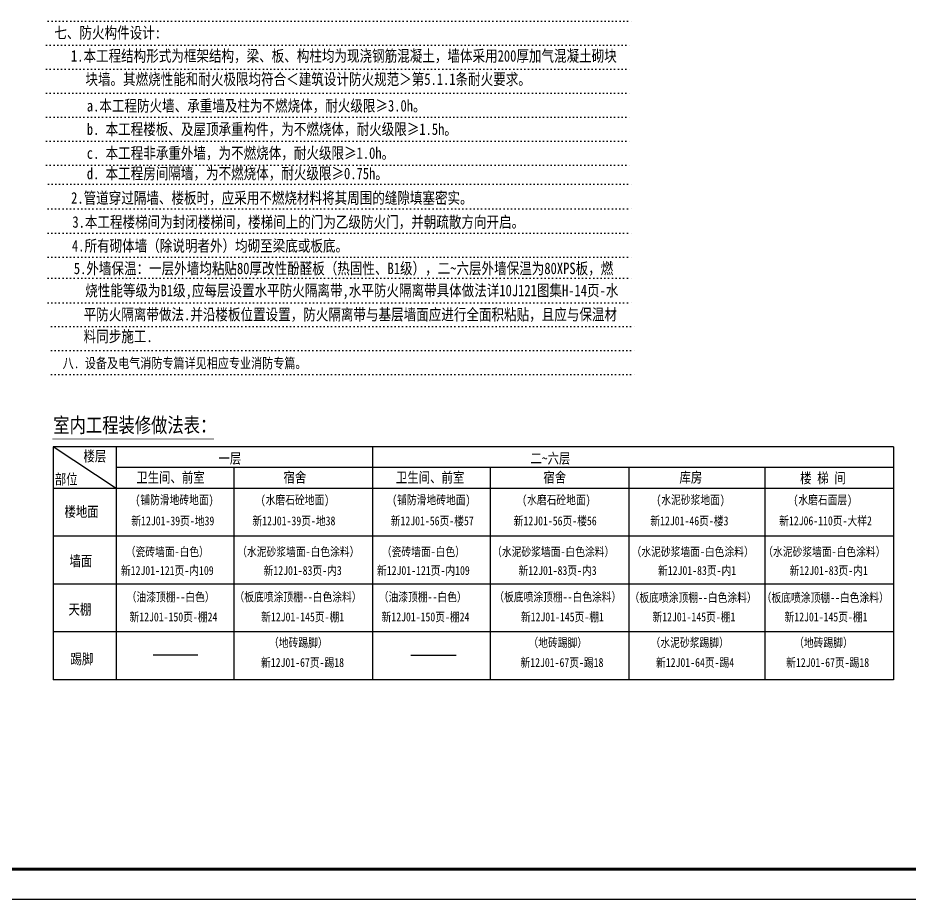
# Model space of a CAD drawing. Extents: x 174641 to 414490, y 73126 to 493158.
# Drawn here: x 223783 to 253654, y 322436 to 351931 of the extents above; entities that cross this region are included whole.
import ezdxf

# ---------------------------------------------------------------- set-up
doc = ezdxf.new("R2010")
doc.units = 0
doc.header["$LTSCALE"] = 1000
doc.header["$MEASUREMENT"] = 0
doc.linetypes.add('DOT2', pattern=[0.125, 0, -0.125])
for name, color, linetype in [('1', 7, 'Continuous'), ('_TCH_MASK', 7, 'Continuous'), ('PUB_TEXT', 7, 'Continuous'), ('TWT_TITLE', 7, 'Continuous'), ('看线', 3, 'Continuous')]:
    doc.layers.add(name, color=color, linetype=linetype)
doc.styles.add('-黑体', font='simhei.ttf', dxfattribs={"width": 1.2})
doc.styles.add('STYLE3', font='', dxfattribs={"width": 0.7})
doc.styles.get('STYLE3').set_extended_font_data('SimSun')

msp = doc.modelspace()

# ---------------------------------------------------------------- linework, layer by layer
for p, q in [((227071.2, 336179.2), (224968.7, 337579.2)), ((253094.2, 337579.2), (224968.7, 337579.2)), ((224968.7, 337579.2), (224968.7, 329779.2)), ((227071.2, 337579.2), (227071.2, 329779.2)), ((227071.2, 337579.2), (227071.2, 329779.2)), ((235652, 337579.2), (235652, 329779.2)), ((253094.2, 337579.2), (253094.2, 329779.2)), ((253094.2, 336879.2), (227071.2, 336879.2)), ((231011.9, 336879.2), (231011.9, 329779.2)), ((235652, 336879.2), (235652, 331379.2)), ((235652, 336879.2), (235652, 331379.2)), ((235652, 336879.2), (235652, 329779.2)), ((239593, 336879.2), (239593, 331379.2)), ((244231.2, 336879.2), (244231.2, 331379.2)), ((248785.9, 336879.2), (248785.9, 329779.2)), ((253094.2, 336179.2), (224968.7, 336179.2)), ((235652, 336198.5), (235652, 331379.2)), ((235652, 336198.5), (235652, 331379.2)), ((253094.2, 334579.2), (224968.7, 334579.2)), ((253094.2, 332979.2), (224968.7, 332979.2)), ((253094.2, 331379.2), (224968.7, 331379.2)), ((239593, 331379.2), (239593, 329779.2)), ((244231.2, 331379.2), (244231.2, 329779.2)), ((253094.2, 329779.2), (224968.7, 329779.2))]:
    msp.add_line(p, q)
for points in [[(228312.5, 330618.3), (229811.4, 330618.3)], [(236940.3, 330604.5), (238453.4, 330604.5)]]:
    msp.add_lwpolyline(points)
at = {"layer": '1', "color": 4, "linetype": 'DOT2'}
for p, q in [((224801.6, 351818, -31331.5), (244375.7, 351818, -31331.5)), ((224745.1, 351022, -31331.5), (244319.2, 351022, -31331.5)), ((224745.1, 350216.7, -31331.5), (244319.2, 350216.7, -31331.5)), ((224745.1, 349411.4, -31331.5), (244319.2, 349411.4, -31331.5)), ((224745.1, 348606.1, -31331.5), (244319.2, 348606.1, -31331.5)), ((224745.1, 348606.1, -31331.5), (244319.2, 348606.1, -31331.5)), ((224745.1, 347800.8, -31331.5), (244319.2, 347800.8, -31331.5)), ((224745.1, 346995.6, -31331.5), (244319.2, 346995.6, -31331.5)), ((224804, 346366.2, -31331.5), (244378.1, 346366.2, -31331.5)), ((224796.1, 345534.1, -31331.5), (244370.2, 345534.1, -31331.5)), ((224796.1, 344728.8, -31331.5), (244370.2, 344728.8, -31331.5)), ((224796.1, 343923.5, -31331.5), (244370.2, 343923.5, -31331.5)), ((224796.1, 343215, -31331.5), (244370.2, 343215, -31331.5)), ((224796.1, 342393.3, -31331.5), (244370.2, 342393.3, -31331.5)), ((224905.1, 341598.6, -31331.5), (244479.2, 341598.6, -31331.5)), ((224905.1, 340798.6, -31331.5), (244479.2, 340798.6, -31331.5)), ((224905.1, 339998.6, -31331.5), (244479.2, 339998.6, -31331.5))]:
    msp.add_line(p, q, dxfattribs=at)
at = {"layer": '_TCH_MASK', "const_width": 10}
for points in [[(224931.8, 337865.3), (230349.8, 337865.3)], [(224931.8, 337827.9), (230348.4, 337827.9)]]:
    msp.add_lwpolyline(points, dxfattribs=at)
at = {"layer": 'TWT_TITLE'}
msp.add_lwpolyline([(174641.1, 322436.5), (279741.1, 322436.5), (279741.1, 381836.5), (174641.1, 381836.5)], close=True, dxfattribs=at)
at = {"layer": 'TWT_TITLE', "const_width": 100}
msp.add_lwpolyline([(177141.1, 323436.5), (278741.1, 323436.5), (278741.1, 380836.5), (177141.1, 380836.5)], close=True, dxfattribs=at)

# ---------------------------------------------------------------- texts
at = {"style": '-黑体', "width": 0.8}
for s, height, p in [('楼层', 350, (225978.6, 337086.6)), ('一层', 350, (230497.3, 337013.9)), ('二~六层', 350, (240944.1, 337013.9)), ('部位', 350, (225020.9, 336315.3)), ('卫生间、前室', 350, (227746.4, 336376.9)), ('宿舍', 350, (232675, 336376.9)), ('卫生间、前室', 350, (236437.7, 336376.9)), ('宿舍', 350, (241375.5, 336376.9)), ('库房', 350, (245931.2, 336376.9)), ('楼 梯 间', 350, (249969.9, 336356.5)), ('(铺防滑地砖地面)', 300, (227717.8, 335653)), ('(水磨石砼地面)', 300, (231914.5, 335653)), ('(铺防滑地砖地面)', 300, (236316.5, 335653)), ('(水磨石砼地面)', 300, (240665.7, 335653)), ('(水泥砂浆地面)', 300, (245159, 335653)), ('(水磨石面层)', 300, (249746.2, 335653)), ('楼地面', 350, (225342.8, 335230.5)), ('新12J01-39页-地39', 300, (227581.2, 334946.5)), ('新12J01-39页-地38', 300, (231635.1, 334946.5)), ('新12J01-56页-楼57', 300, (236266.1, 334946.5)), ('新12J01-56页-楼56', 300, (240382.4, 334946.5)), ('新12J01-46页-楼3', 300, (244956.6, 334946.5)), ('新12J06-110页-大样2', 300, (249268.1, 334949.3)), ('（瓷砖墙面-白色）', 300, (227394.3, 333915.4)), ('（水泥砂浆墙面-白色涂料）', 300, (231125.3, 333915.4)), ('（瓷砖墙面-白色）', 300, (235968.2, 333915.4)), ('（水泥砂浆墙面-白色涂料）', 300, (239658.8, 333915.4)), ('（水泥砂浆墙面-白色涂料）', 300, (244327.8, 333915.4)), ('（水泥砂浆墙面-白色涂料）', 300, (248734.6, 333915.4)), ('墙面', 350, (225513.1, 333582)), ('新12J01-121页-内109', 300, (227233.1, 333285.1)), ('新12J01-83页-内3', 300, (232010.5, 333285.1)), ('新12J01-121页-内109', 300, (235807, 333285.1)), ('新12J01-83页-内3', 300, (240544.1, 333285.1)), ('新12J01-83页-内1', 300, (245214.1, 333285.1)), ('新12J01-83页-内1', 300, (249620.9, 333285.1)), ('（油漆顶棚--白色）', 300, (227425.5, 332402.1)), ('（板底喷涂顶棚--白色涂料）', 300, (231034.9, 332402.1)), ('（油漆顶棚--白色）', 300, (235863.6, 332402.1)), ('（板底喷涂顶棚--白色涂料）', 300, (239730.4, 332402.1)), ('（板底喷涂顶棚--白色涂料）', 300, (244261.3, 332381.8)), ('（板底喷涂顶棚--白色涂料）', 300, (248683.2, 332381.8)), ('天棚', 350, (225479.3, 331959.9)), ('新12J01-150页-棚24', 300, (227520.1, 331731.4)), ('新12J01-145页-棚1', 300, (231928, 331731.4)), ('新12J01-150页-棚24', 300, (235958.2, 331731.4)), ('新12J01-145页-棚1', 300, (240623.5, 331731.4)), ('新12J01-145页-棚1', 300, (245026, 331731.4)), ('新12J01-145页-棚1', 300, (249448, 331731.4)), ('   （地砖踢脚）', 300, (231700.2, 330872.9)), ('   （地砖踢脚）', 300, (240384.8, 330872.9)), ('   （水泥砂浆踢脚）', 300, (244475.1, 330872.9)), ('   （地砖踢脚）', 300, (249279.3, 330872.9)), ('踢脚', 350, (225546.5, 330299.5)), ('新12J01-67页-踢18', 300, (231924, 330206.7)), ('新12J01-67页-踢18', 300, (240608.7, 330206.7)), ('新12J01-64页-踢4', 300, (245147.2, 330206.7)), ('新12J01-67页-踢18', 300, (249503.1, 330206.7))]:
    msp.add_text(s, height=height, dxfattribs=at).set_placement(p)
at = {"layer": 'PUB_TEXT', "style": '-黑体', "width": 0.8}
msp.add_text('室内工程装修做法表：', height=500, dxfattribs=at).set_placement((224969.2, 338051.1))
at = {"layer": '看线', "color": 3, "style": 'STYLE3', "width": 0.8}
for s, height, p in [('七、防火构件设计:', 385, (225004.2, 351241.3, -31331.5)), ('1.本工程结构形式为框架结构，梁、板、构柱均为现浇钢筋混凝土，墙体采用200厚加气混凝土砌块', 385, (225560.6, 350465.6, -31331.5)), ('块墙。其燃烧性能和耐火极限均符合＜建筑设计防火规范＞第5.1.1条耐火要求。', 385, (226044.4, 349685.9, -31331.5)), ('a.本工程防火墙、承重墙及柱为不燃烧体，耐火级限≥3.0h。', 385, (226091.8, 348797, -31331.5)), ('b. 本工程楼板、及屋顶承重构件，为不燃烧体，耐火级限≥1.5h。', 385, (226091.8, 348012.9, -31331.5)), ('c. 本工程非承重外墙，为不燃烧体，耐火级限≥1.0h。', 385, (226091.8, 347212.9, -31331.5)), ('d. 本工程房间隔墙，为不燃烧体，耐火级限≥0.75h。', 385, (226091.8, 346530.8, -31331.5)), ('   2.管道穿过隔墙、楼板时，应采用不燃烧材料将其周围的缝隙填塞密实。', 385, (224936.7, 345712.5, -31331.5)), (' 3.本工程楼梯间为封闭楼梯间，楼梯间上的门为乙级防火门，并朝疏散方向开启。', 385, (225399.4, 344907.3, -31331.5)), ('   4.所有砌体墙（除说明者外）均砌至梁底或板底。', 385, (224966.3, 344110.1, -31331.5)), ('5.外墙保温：一层外墙均粘贴80厚改性酚醛板（热固性、B1级），二~六层外墙保温为80XPS板，燃', 385, (225657, 343354.6, -31331.5)), ('烧性能等级为B1级,应每层设置水平防火隔离带,水平防火隔离带具体做法详10J121图集H-14页-水', 385, (226039.4, 342613.9, -31331.5)), ('平防火隔离带做法.并沿楼板位置设置，防火隔离带与基层墙面应进行全面积粘贴，且应与保温材', 385, (225986, 341810.3)), ('料同步施工.', 385, (225986, 341078.6)), ('八. 设备及电气消防专篇详见相应专业消防专篇。', 340, (225285, 340206.8, -31331.5))]:
    msp.add_text(s, height=height, dxfattribs=at).set_placement(p)

doc.saveas('drawing.dxf')
